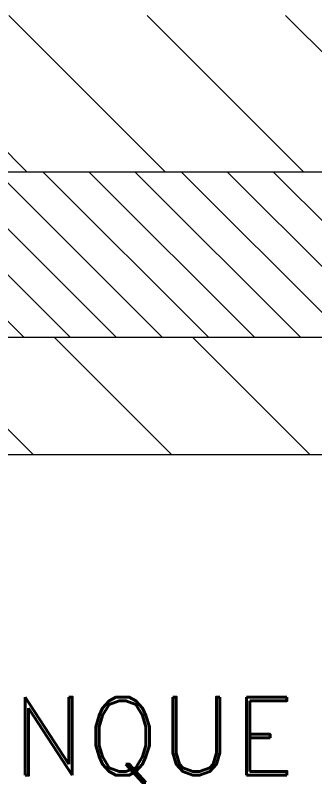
# Model space of a CAD drawing. Extents: x 174420 to 213214, y -41877 to -13498.
# Drawn here: x 179793 to 180051, y -26157 to -25495 of the extents above; entities that cross this region are included whole.
import ezdxf

# ---------------------------------------------------------------- set-up
doc = ezdxf.new("R2010")
doc.units = 0
doc.header["$LTSCALE"] = 500
doc.header["$MEASUREMENT"] = 0
doc.layers.get('0').update_dxf_attribs({"linetype": 'CONTINUOUS', "lineweight": 9})
doc.layers.add('COTAS', color=2, linetype='CONTINUOUS', lineweight=9)
doc.layers.add('FIBRA', color=3, linetype='CONTINUOUS', lineweight=20)
doc.styles.add('ROMAND', font='romand')

# ---------------------------------------------------------------- blocks, each defined once
blk = doc.blocks.new('*X39')
at = {"color": 0}
for p, q in [((1778.77, 2941.16), (1718.77, 3001.16)), ((1831.81, 2941.16), (1771.81, 3001.16)), ((1884.84, 2941.16), (1824.84, 3001.16)), ((1725.74, 2941.16), (1680.37, 2986.54)), ((1728.17, 2832.66), (1683.17, 2877.66)), ((1781.21, 2832.66), (1736.21, 2877.66)), ((1834.24, 2832.66), (1789.24, 2877.66))]:
    blk.add_line(p, q, dxfattribs=at)
blk = doc.blocks.new('*X37')
at = {"color": 0}
for p, q in [((-1092.22, 2877.66), (-1155.72, 2941.16)), ((-1074.54, 2877.66), (-1138.04, 2941.16)), ((-1056.86, 2877.66), (-1120.36, 2941.16)), ((-1039.19, 2877.66), (-1102.69, 2941.16)), ((-1021.51, 2877.66), (-1085.01, 2941.16)), ((-1003.83, 2877.66), (-1067.33, 2941.16)), ((-986.15, 2877.66), (-1049.65, 2941.16)), ((-968.48, 2877.66), (-1031.98, 2941.16)), ((-950.8, 2877.66), (-1014.3, 2941.16)), ((-933.12, 2877.66), (-996.62, 2941.16))]:
    blk.add_line(p, q, dxfattribs=at)

msp = doc.modelspace()

# ---------------------------------------------------------------- linework, layer by layer
at = {"lineweight": 9}
for p, q in [((178247.92, -25629.62), (181162.83, -25629.62)), ((178157.97, -25772.49), (181072.88, -25772.49))]:
    msp.add_line(p, q, dxfattribs=at)
at = {"layer": 'FIBRA', "lineweight": 9}
msp.add_line((177687.83, -25873.74), (181792.83, -25873.74), dxfattribs=at)

# ---------------------------------------------------------------- block references
at = {"layer": 'COTAS', "lineweight": 9, "xscale": 2.25, "yscale": 2.25, "zscale": 2.25}
for name, p in [('*X39', (175920.04, -32247.24)), ('*X37', (182257.86, -32247.24))]:
    msp.add_blockref(name, p, dxfattribs=at)

# ---------------------------------------------------------------- texts
at = {"layer": 'COTAS', "lineweight": 9, "style": 'ROMAND'}
msp.add_text('RECUBRIMIENTO DEL TANQUE', height=67.5, dxfattribs=at).set_placement((178719.6, -26150.51))

doc.saveas('drawing.dxf')
